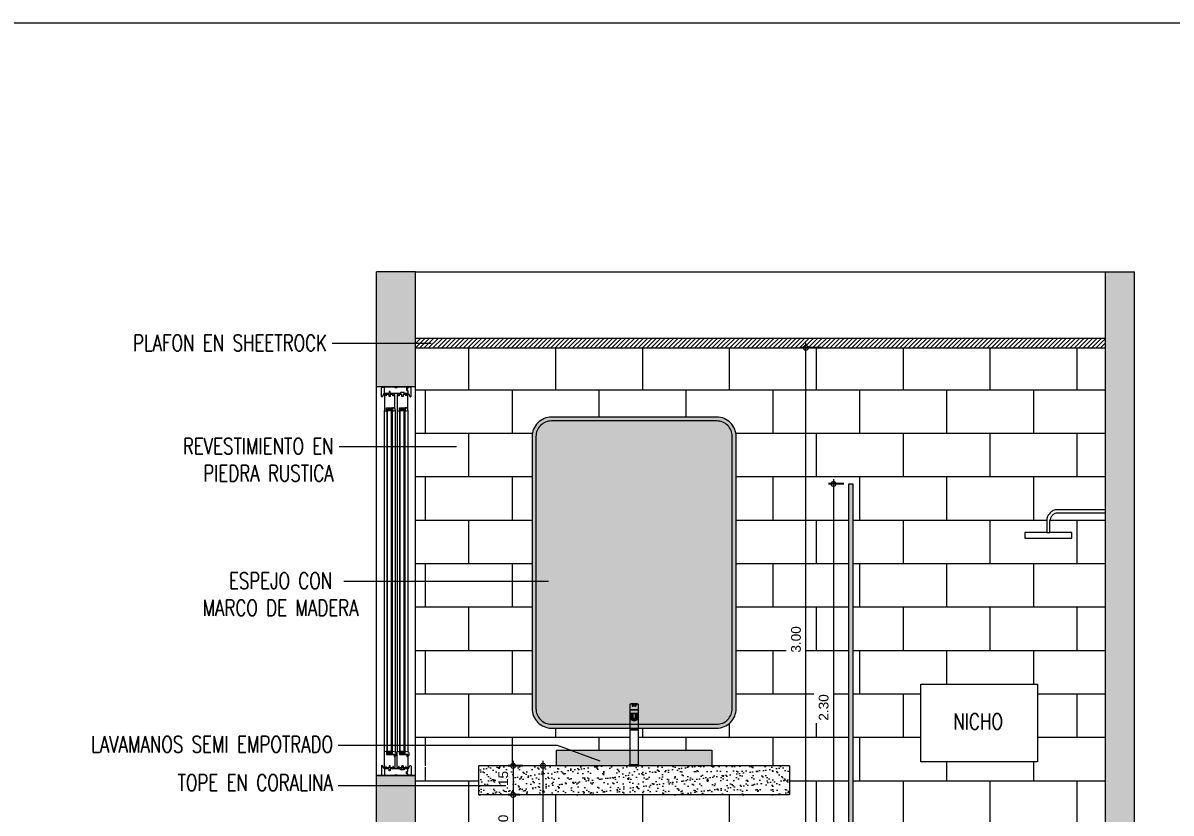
# Model space of a CAD drawing. Header units: metres. Extents: x 113 to 2416, y -346 to 476.
# Drawn here: x 312.8 to 318.71, y -156.97 to -152.91 of the extents above; entities that cross this region are included whole.
import ezdxf

# ---------------------------------------------------------------- set-up
doc = ezdxf.new("R2010")
doc.units = ezdxf.units.M
doc.header["$PDMODE"] = 34
for name, pattern in [('0', [0]), ('CENTER2', [28.575, 19.05, -3.175, 3.175, -3.175]), ('CONTINU', [0])]:
    doc.linetypes.add(name, pattern=pattern)
doc.layers.get('0').update_dxf_attribs({"color": 250, "linetype": '0', "lineweight": 20})
doc.layers.get('Defpoints').update_dxf_attribs({"color": 6})
doc.layers.add('1', color=1, linetype='Continuous')
for name, color, linetype, lineweight in [('corte', 250, 'Continuous', 20), ('cristales pyv', 9, 'Continuous', 0), ('DIMENSIONES', 5, 'Continuous', 5), ('madera', 33, 'Continuous', 0), ('PLF 01', 252, 'Continuous', 9), ('SE-2', 252, 'Continuous', 9), ('SE-3', 253, 'Continuous', 5), ('SE-4', 254, 'Continuous', 0), ('textos', 7, 'Continuous', 0)]:
    doc.layers.add(name, color=color, linetype=linetype, lineweight=lineweight)
doc.layers.add('RELLENO SECCION', color=8, linetype='Continuous', lineweight=0, transparency=0.4)
doc.styles.add('Arch-Dim', font='romans.shx', dxfattribs={"width": 0.75})
doc.styles.add('ESC25-2mm', font='arial.ttf', dxfattribs={"height": 0.05})
doc.dimstyles.new('DIMS25', dxfattribs={"dimtxt": 0.05, "dimasz": 0.05, "dimexe": 0.025, "dimexo": 0.025, "dimgap": 0.025, "dimtad": 2, "dimzin": 4, "dimdsep": 46, "dimtxsty": 'ESC25-2mm', "dimblk": 'DOTSMALL', "dimcen": 0.025, "dimdle": 0.025, "dimclrd": 256, "dimclre": 256, "dimclrt": 1, "dimadec": 0, "dimazin": 0, "dimtfac": 1, "dimtix": 1, "dimtmove": 2, "dimatfit": 3, "dimfxl": 1, "dimtolj": 1, "dimtzin": 0, "dimlwd": -1, "dimarcsym": 0})

# ---------------------------------------------------------------- blocks, each defined once
blk = doc.blocks.new('_DotSmall')
at = {"color": 0, "linetype": 'ByBlock', "lineweight": 13, "const_width": 0.5}
blk.add_lwpolyline([(-0.0625, 0, 1), (0.0625, 0, 1)], format="xyb", close=True, dxfattribs=at)
blk = doc.blocks.new('*D407')
at = {"layer": 'Defpoints', "color": 0, "transparency": 16777216}
for p in [(316.8318, -154.5811), (316.9338, -154.5811), (317.0002, -157.5811)]:
    blk.add_point(p, dxfattribs=at)
at = {"layer": 'DIMENSIONES', "lineweight": -2, "transparency": 16777216}
for p, q in [((316.9088, -154.5811), (316.8068, -154.5811)), ((316.9752, -157.5811), (316.8068, -157.5811))]:
    blk.add_line(p, q, dxfattribs=at)
at = {"layer": 'DIMENSIONES', "transparency": 16777216}
blk.add_line((316.8318, -157.6061), (316.8318, -154.5561), dxfattribs=at)
at = {"layer": 'DIMENSIONES', "transparency": 16777216, "xscale": 0.05, "yscale": 0.05, "zscale": 0.05}
for p, rotation in [((316.8318, -154.5811), 90), ((316.8318, -157.5811), 270)]:
    blk.add_blockref('_DotSmall', p, dxfattribs=dict(at, rotation=rotation))
at = {"layer": 'DIMENSIONES', "color": 5, "lineweight": 13, "transparency": 16777216, "insert": (316.7813, -156.0811), "char_height": 0.05, "attachment_point": 5, "rotation": 90, "style": 'ESC25-2mm'}
blk.add_mtext('\\A1;3.00', dxfattribs=at)
blk = doc.blocks.new('Fenton Door Base02')
blk.add_lwpolyline([(23.9, 0), (9.7, 0), (9.7, 6), (7, 6), (7, 0), (1.5, 0), (0, 1.5), (0, 82.1), (1.5, 84), (9.5, 86), (10.5, 86), (11, 85.5), (11, 68), (34, 68), (49.7, 66.1), (49.7, 58), (54, 57.5), (54, 1.5), (52.5, 0), (46.7, 0), (46.7, 6), (44, 6), (44, 0), (29.9, 0), (29.9, 10), (23.9, 10)], close=True)
blk = doc.blocks.new('Fenton Door Jamb03')
blk.add_lwpolyline([(84, 1.5), (86, 9.5), (86, 10.5), (85.5, 11), (68, 11), (68, 52.5), (66.5, 54), (1.5, 54), (0, 52.5), (0, 46.7), (6, 46.7), (6, 44), (0, 44), (0, 30), (10, 30), (10, 24), (0, 24), (0, 9.7), (6, 9.7), (6, 7), (0, 7), (0, 1.5), (1.5, 0), (82.1, 0)], close=True)
blk = doc.blocks.new('Fenton Bead')
at = {"color": 7}
blk.add_lwpolyline([(2.1, 12.5, -0.341999), (0.2, 11), (0, 10.7), (0, 1), (1, 0), (18, 0), (18, 0.5), (14.7, 12.9, 0.339454), (13.2, 14), (4.1, 14, 0.341999)], format="xyb", close=True, dxfattribs=at)
blk = doc.blocks.new('Fenton Door Drip')
at = {"ltscale": 20}
blk.add_lwpolyline([(18.7, -8.8), (18.7, -22.2, -0.414138), (17.2, -23.7), (15.2, -23.7, -0.414214), (13.7, -22.2), (13.7, -16.7), (0, -15), (0, 0), (15, -4, -0.339454)], format="xyb", close=True, dxfattribs=at)
blk = doc.blocks.new('Fenton Casing Head')
blk.add_lwpolyline([(54, 34), (54, 30), (66, 30), (66, 34), (118.5, 34), (120, 32.5), (120, 25.8), (114, 25.8), (114, 13.8), (120, 13.8), (120, 1.5), (118.5, 0), (102.5, 0), (102.5, 4), (83.5, 4), (83.5, 0), (30, 0), (30, 10), (24, 10), (24, 0), (1.5, 0), (0, 1.5), (0, 32.5), (1.5, 34), (54, 34)])
blk = doc.blocks.new('Fenton Casing Head Strip')
blk.add_lwpolyline([(15.5, 16.3), (0, 18.7), (0, 12), (-3.5, 12), (-3.5, 0), (0, 0), (0, -15.1), (4.5, -15.1), (11.3, -29.7, 0.802585), (17, -28.4), (17, 14.6)], format="xyb", close=True)
blk = doc.blocks.new('*D409')
at = {"layer": 'Defpoints', "color": 0, "transparency": 16777216}
for p in [(315.4009, -156.7311), (315.3258, -156.8811), (315.3855, -156.8811)]:
    blk.add_point(p, dxfattribs=at)
at = {"layer": 'DIMENSIONES', "transparency": 16777216}
blk.add_line((315.3258, -156.7061), (315.3258, -156.9061), dxfattribs=at)
at = {"layer": 'DIMENSIONES', "lineweight": -2, "transparency": 16777216}
for p, q in [((315.3759, -156.7311), (315.3008, -156.7311)), ((315.3605, -156.8811), (315.3008, -156.8811))]:
    blk.add_line(p, q, dxfattribs=at)
at = {"layer": 'DIMENSIONES', "transparency": 16777216, "xscale": 0.05, "yscale": 0.05, "zscale": 0.05}
for p, rotation in [((315.3258, -156.7311), 90), ((315.3258, -156.8811), 270)]:
    blk.add_blockref('_DotSmall', p, dxfattribs=dict(at, rotation=rotation))
at = {"layer": 'DIMENSIONES', "color": 5, "lineweight": 13, "transparency": 16777216, "insert": (315.2753, -156.8061), "char_height": 0.05, "attachment_point": 5, "rotation": 90, "style": 'ESC25-2mm'}
blk.add_mtext('\\A1;.15', dxfattribs=at)
blk = doc.blocks.new('*D410')
at = {"layer": 'Defpoints', "color": 0, "transparency": 16777216}
for p in [(315.3855, -156.8811), (315.3258, -157.1811), (315.4085, -157.1811)]:
    blk.add_point(p, dxfattribs=at)
at = {"layer": 'DIMENSIONES', "lineweight": -2, "transparency": 16777216}
for p, q in [((315.3605, -156.8811), (315.3008, -156.8811)), ((315.3835, -157.1811), (315.3008, -157.1811))]:
    blk.add_line(p, q, dxfattribs=at)
at = {"layer": 'DIMENSIONES', "transparency": 16777216}
blk.add_line((315.3258, -156.8561), (315.3258, -157.2061), dxfattribs=at)
at = {"layer": 'DIMENSIONES', "transparency": 16777216, "xscale": 0.05, "yscale": 0.05, "zscale": 0.05}
for p, rotation in [((315.3258, -156.8811), 90), ((315.3258, -157.1811), 270)]:
    blk.add_blockref('_DotSmall', p, dxfattribs=dict(at, rotation=rotation))
at = {"layer": 'DIMENSIONES', "color": 5, "lineweight": 13, "transparency": 16777216, "insert": (315.2753, -157.0311), "char_height": 0.05, "attachment_point": 5, "rotation": 90, "style": 'ESC25-2mm'}
blk.add_mtext('\\A1;.30', dxfattribs=at)
blk = doc.blocks.new('*D408')
at = {"layer": 'Defpoints', "color": 0, "transparency": 16777216}
for p in [(317.0525, -155.2811), (316.9743, -157.5811), (317.0525, -157.5811)]:
    blk.add_point(p, dxfattribs=at)
at = {"layer": 'DIMENSIONES', "lineweight": -2, "transparency": 16777216}
for p, q in [((317.0275, -155.2811), (316.9493, -155.2811)), ((317.0275, -157.5811), (316.9493, -157.5811))]:
    blk.add_line(p, q, dxfattribs=at)
at = {"layer": 'DIMENSIONES', "transparency": 16777216}
blk.add_line((316.9743, -155.2561), (316.9743, -157.6061), dxfattribs=at)
at = {"layer": 'DIMENSIONES', "transparency": 16777216, "xscale": 0.05, "yscale": 0.05, "zscale": 0.05}
for p, rotation in [((316.9743, -155.2811), 90), ((316.9743, -157.5811), 270)]:
    blk.add_blockref('_DotSmall', p, dxfattribs=dict(at, rotation=rotation))
at = {"layer": 'DIMENSIONES', "color": 5, "lineweight": 13, "transparency": 16777216, "insert": (316.9237, -156.4311), "char_height": 0.05, "attachment_point": 5, "rotation": 90, "style": 'ESC25-2mm'}
blk.add_mtext('\\A1;2.30', dxfattribs=at)
blk = doc.blocks.new('*D416')
at = {"layer": 'Defpoints', "color": 0, "transparency": 16777216}
for p in [(315.4795, -156.7311), (315.4795, -157.5811), (315.5298, -157.5811)]:
    blk.add_point(p, dxfattribs=at)
at = {"layer": 'DIMENSIONES', "transparency": 16777216}
blk.add_line((315.4795, -156.7061), (315.4795, -157.6061), dxfattribs=at)
at = {"layer": 'DIMENSIONES', "lineweight": -2, "transparency": 16777216}
blk.add_line((315.5048, -157.5811), (315.4545, -157.5811), dxfattribs=at)
at = {"layer": 'DIMENSIONES', "transparency": 16777216, "xscale": 0.05, "yscale": 0.05, "zscale": 0.05}
for p, rotation in [((315.4795, -156.7311), 90), ((315.4795, -157.5811), 270)]:
    blk.add_blockref('_DotSmall', p, dxfattribs=dict(at, rotation=rotation))
at = {"layer": 'DIMENSIONES', "color": 5, "lineweight": 13, "transparency": 16777216, "insert": (315.53, -157.1561), "char_height": 0.05, "attachment_point": 5, "rotation": 90, "style": 'ESC25-2mm'}
blk.add_mtext('\\A1;.85', dxfattribs=at)

msp = doc.modelspace()

# ---------------------------------------------------------------- hatches: boundary and pattern name
at = {"true_color": 0xdac8a9, "transparency": 33554534}
h = msp.add_hatch(dxfattribs=at)
h.set_pattern_fill('AR-B816', color=9, scale=0.0011)
h.set_pattern_definition([(0, (-85.67306, -160.83168), (0, 0.22352), []), (90, (-85.67306, -160.83168), (-0.22352, 0.22352), [0.22352, -0.22352])])
edge = h.paths.add_edge_path()
edge.add_spline(control_points=[(318.1175, -155.4316), (318.1122, -155.4343), (318.1023, -155.4394), (318.0918, -155.4529), (318.0892, -155.4633), (318.0879, -155.4686)], knot_values=[0, 0, 0, 0, 0.583436, 1.111217, 1.647257, 1.647257, 1.647257, 1.647257], degree=3, periodic=0)
edge.add_line((318.0879, -155.4686), (318.0879, -155.5311))
edge.add_line((318.0879, -155.5311), (318.2004, -155.5311))
edge.add_line((318.2004, -155.5311), (318.2004, -155.5602))
edge.add_line((318.2004, -155.5602), (317.9583, -155.5602))
edge.add_line((317.9583, -155.5602), (317.9583, -155.5311))
edge.add_line((317.9583, -155.5311), (318.072, -155.5311))
edge.add_line((318.072, -155.5311), (318.072, -155.4661))
edge.add_spline(control_points=[(318.072, -155.4661), (318.0723, -155.4618), (318.0729, -155.4516), (318.0823, -155.4374), (318.095, -155.4221), (318.1083, -155.4171), (318.1152, -155.4145)], knot_values=[0, 0, 0, 0, 0.428231, 1.003129, 1.655105, 2.387179, 2.387179, 2.387179, 2.387179], degree=3, periodic=0)
edge.add_line((318.1152, -155.4145), (318.3734, -155.4145))
edge.add_line((318.3734, -155.4145), (318.3734, -154.5811))
edge.add_line((318.3734, -154.5811), (316.9234, -154.5811))
edge.add_line((316.9234, -154.5811), (314.8234, -154.5811))
edge.add_line((314.8234, -154.5811), (314.8234, -154.7811))
edge.add_line((314.8234, -154.7811), (314.8234, -156.7311))
edge.add_line((314.8234, -156.7311), (315.5484, -156.7311))
edge.add_line((315.5484, -156.7311), (315.5484, -156.6511))
edge.add_line((315.5484, -156.6511), (315.9284, -156.6511))
edge.add_line((315.9284, -156.6511), (315.9284, -156.5372))
edge.add_line((315.9284, -156.5372), (315.5513, -156.5372))
edge.add_line((315.5513, -156.5372), (315.4234, -156.5377))
edge.add_line((315.4234, -156.5377), (315.4234, -155.0372))
edge.add_arc((315.5234, -155.0372), 0.1, 90, 180, ccw=False)
edge.add_line((315.5234, -154.9372), (316.3734, -154.9372))
edge.add_arc((316.3734, -155.0372), 0.1, 0, 90, ccw=False)
edge.add_line((316.4734, -155.0372), (316.4734, -156.4372))
edge.add_arc((316.3734, -156.4372), 0.1, -90, 0, ccw=False)
edge.add_line((316.3734, -156.5372), (315.9684, -156.5372))
edge.add_line((315.9684, -156.5372), (315.9684, -156.5461))
edge.add_line((315.9684, -156.5461), (315.9684, -156.6511))
edge.add_line((315.9684, -156.6511), (316.3484, -156.6511))
edge.add_line((316.3484, -156.6511), (316.3484, -156.7311))
edge.add_line((316.3484, -156.7311), (316.7484, -156.7311))
edge.add_line((316.7484, -156.7311), (316.7484, -156.8811))
edge.add_line((316.7484, -156.8811), (315.1484, -156.8811))
edge.add_line((315.1484, -156.8811), (315.1484, -156.738))
edge.add_line((315.1484, -156.738), (314.8234, -156.738))
edge.add_line((314.8234, -156.738), (314.8234, -157.2052))
edge.add_line((314.8234, -157.2052), (315.1484, -157.2052))
edge.add_line((315.1484, -157.2052), (315.1484, -157.1811))
edge.add_line((315.1484, -157.1811), (316.7484, -157.1811))
edge.add_line((316.7484, -157.1811), (316.7484, -157.2311))
edge.add_line((316.7484, -157.2311), (315.1484, -157.2311))
edge.add_line((315.1484, -157.2311), (315.1484, -157.2052))
edge.add_line((315.1484, -157.2052), (314.8234, -157.2052))
edge.add_line((314.8234, -157.2052), (314.8234, -157.5811))
edge.add_line((314.8234, -157.5811), (317.0531, -157.5811))
edge.add_line((317.0531, -157.5811), (317.0525, -155.2811))
edge.add_line((317.0525, -155.2811), (317.0734, -155.2811))
edge.add_line((317.0734, -155.2811), (317.0734, -157.5811))
edge.add_arc((317.0734, -157.5961), 0.015, -89.99998, 90.00002, ccw=False)
edge.add_line((317.0734, -157.6111), (318.3734, -157.6111))
edge.add_line((318.3734, -157.6111), (318.3734, -156.6811))
edge.add_line((318.3734, -156.6811), (318.3734, -155.4316))
edge.add_line((318.3734, -155.4316), (318.1175, -155.4316))
h.paths.add_polyline_path([(317.4234, -156.3111), (318.0234, -156.3111), (318.0234, -156.7111), (317.4234, -156.7111)], flags=16)
h.paths.add_polyline_path([(316.8331, -156.1614), (316.8331, -156.0004), (316.7301, -156.0004), (316.7301, -156.1614)], flags=16)
h.paths.add_polyline_path([(315.3271, -157.0937), (315.3271, -156.9716), (315.2241, -156.9716), (315.2241, -157.0937)], flags=16)
h.paths.add_polyline_path([(315.3271, -157.269), (315.3271, -157.1469), (315.2241, -157.1469), (315.2241, -157.269)], flags=16)
h.paths.add_polyline_path([(315.3271, -157.469), (315.3271, -157.3469), (315.2241, -157.3469), (315.2241, -157.469)], flags=16)
h.paths.add_polyline_path([(316.9756, -156.511), (316.9756, -156.35), (316.8726, -156.35), (316.8726, -156.511)], flags=16)
h.paths.add_polyline_path([(315.5819, -157.219), (315.5819, -157.0969), (315.4788, -157.0969), (315.4788, -157.219)], flags=17)
h.paths.add_polyline_path([(317.5019, -156.6266), (317.9278, -156.6266), (317.9278, -156.3797), (317.5019, -156.3797)], flags=0)
at = {"layer": '1', "true_color": 0xe0f0ee, "transparency": 33554605}
h = msp.add_hatch(color=254, dxfattribs=at)
h.dxf.hatch_style = 1
edge = h.paths.add_edge_path()
edge.add_line((315.5234, -156.5172), (316.3734, -156.5172))
edge.add_arc((316.3734, -156.4372), 0.08, 270, 360)
edge.add_line((316.4534, -156.4372), (316.4534, -155.0372))
edge.add_arc((316.3734, -155.0372), 0.08, 0, 90)
edge.add_line((316.3734, -154.9572), (315.5234, -154.9572))
edge.add_arc((315.5234, -155.0372), 0.08, 90, 180)
edge.add_line((315.4434, -155.0372), (315.4434, -156.4372))
edge.add_arc((315.5234, -156.4372), 0.08, 180, 270)
at = {"layer": 'cristales pyv', "true_color": 0xffffff, "transparency": 33554687}
h = msp.add_hatch(color=7, dxfattribs=at)
h.dxf.hatch_style = 1
h.paths.add_polyline_path([(315.5484, -156.6511), (316.3484, -156.6511), (316.3484, -156.7311), (315.5484, -156.7311)])
at = {"layer": 'madera', "transparency": 33554531}
h = msp.add_hatch(color=256, dxfattribs=at)
h.dxf.hatch_style = 1
h.set_gradient(color1=(229, 215, 204), color2=(229, 215, 204), name='CURVED')
edge = h.paths.add_edge_path(flags=16)
edge.add_line((315.5234, -156.5172), (316.3734, -156.5172))
edge.add_arc((316.3734, -156.4372), 0.08, 270, 360)
edge.add_line((316.4534, -156.4372), (316.4534, -155.0372))
edge.add_arc((316.3734, -155.0372), 0.08, 0, 90)
edge.add_line((316.3734, -154.9572), (315.5234, -154.9572))
edge.add_arc((315.5234, -155.0372), 0.08, 90, 180)
edge.add_line((315.4434, -155.0372), (315.4434, -156.4372))
edge.add_arc((315.5234, -156.4372), 0.08, 180, 270)
edge = h.paths.add_edge_path()
edge.add_line((315.5234, -156.5372), (316.3734, -156.5372))
edge.add_arc((316.3734, -156.4372), 0.1, 270, 360)
edge.add_line((316.4734, -156.4372), (316.4734, -155.0372))
edge.add_arc((316.3734, -155.0372), 0.1, 0, 90)
edge.add_line((316.3734, -154.9372), (315.5234, -154.9372))
edge.add_arc((315.5234, -155.0372), 0.1, 90, 180)
edge.add_line((315.4234, -155.0372), (315.4234, -156.4372))
edge.add_arc((315.5234, -156.4372), 0.1, 180, 270)
at = {"layer": 'PLF 01'}
h = msp.add_hatch(dxfattribs=at)
h.set_pattern_fill('LINE', color=256, scale=0.005, angle=45)
h.set_pattern_definition([(45, (317.699886, -154.556128), (-0.01122532, 0.01122532), [])])
h.paths.add_polyline_path([(316.9234, -154.5811), (316.9234, -154.5311), (318.3734, -154.5311), (318.3734, -154.5811)])
h.paths.add_polyline_path([(316.9234, -154.5311), (316.9234, -154.5811), (314.8234, -154.5811), (314.8234, -154.5311)])
at = {"layer": 'RELLENO SECCION', "linetype": 'CONTINU', "transparency": 33554483}
h = msp.add_hatch(color=256, dxfattribs=at)
h.dxf.hatch_style = 1
h.paths.add_polyline_path([(314.6234, -154.7811), (314.6234, -154.1893)], flags=0)
h.paths.add_polyline_path([(318.3734, -156.6811), (318.4734, -156.6812), (318.3734, -156.6811), (318.3734, -157.6411), (317.0734, -157.6411), (317.0734, -157.6111), (314.8234, -157.6111), (314.8234, -156.7811), (314.6234, -156.7811), (314.6234, -157.7811), (318.5234, -157.7811), (318.5234, -154.1893), (318.3734, -154.1893)])
h = msp.add_hatch(color=256, dxfattribs=at)
h.dxf.hatch_style = 1
h.paths.add_polyline_path([(314.8234, -154.7811), (314.6234, -154.7811), (314.6234, -154.1893), (314.8234, -154.1893)])
at = {"layer": 'SE-3', "transparency": 33554518}
h = msp.add_hatch(color=256, dxfattribs=at)
h.dxf.hatch_style = 1
h.set_gradient(color1=(202, 249, 252), color2=(229, 255, 255), tint=1, name='CYLINDER')
h.paths.add_polyline_path([(317.0525, -157.5811), (317.0734, -157.5811), (317.0734, -155.2811), (317.0525, -155.2811)])
at = {"layer": 'SE-3'}
h = msp.add_hatch(dxfattribs=at)
h.set_pattern_fill('AR-SAND', color=256, scale=0.001)
h.set_pattern_definition([(37.5, (-44.195343, -98.76979), (-0.0016000313, 0.0489413237), [0, -0.038608, 0, -0.04318, 0, -0.041275]), (7.5, (-44.19534, -98.76979), (0.044952328, 0.07168251), [0, -0.020828, 0, -0.034798, 0, -0.013335]), (327.5, (-44.226585, -98.76979), (0.079099237, 0.0001437185), [0, -0.0127, 0, -0.04572, 0, -0.05969]), (317.5, (-44.226585, -98.76979), (0.076355645, 0.022292932), [0, -0.00635, 0, -0.029972, 0, -0.03429])])
h.paths.add_polyline_path([(315.1484, -156.7311), (315.1484, -156.8811), (316.7484, -156.8811), (316.7484, -156.7311)])

# ---------------------------------------------------------------- linework, layer by layer
at = {"layer": 'corte'}
for p, q in [((314.6234, -154.7811), (314.6234, -154.1893)), ((314.8234, -154.1893), (314.6234, -154.1893)), ((314.8234, -154.7811), (314.8234, -154.1893)), ((318.3734, -156.6811), (318.3734, -154.1893)), ((318.3734, -154.1893), (318.5234, -154.1893)), ((318.5234, -157.7811), (318.5234, -154.1893)), ((314.8234, -154.7811), (314.6234, -154.7811)), ((314.8234, -154.7811), (314.6234, -154.7811)), ((318.3734, -157.6411), (318.3734, -156.6811)), ((314.6234, -157.7811), (314.6234, -156.7811)), ((314.8234, -156.7811), (314.6234, -156.7811)), ((314.6234, -156.7811), (314.8234, -156.7811)), ((314.8234, -157.6111), (314.8234, -156.7811))]:
    msp.add_line(p, q, dxfattribs=at)
at = {"layer": 'Defpoints', "lineweight": 13}
msp.add_lwpolyline([(306.8964, -152.9098), (325.6624, -152.9098), (325.6624, -166.5062), (306.8964, -166.5062)], close=True, dxfattribs=at)
at = {"layer": 'PLF 01'}
for p, q in [((314.8234, -154.1893), (318.3734, -154.1893)), ((314.8234, -154.5311), (316.9234, -154.5311)), ((316.9234, -154.5311), (318.3734, -154.5311)), ((314.8234, -154.5811), (316.9234, -154.5811)), ((316.9234, -154.5811), (318.3734, -154.5811))]:
    msp.add_line(p, q, dxfattribs=at)
at = {"layer": 'SE-2'}
for p, q in [((314.6234, -156.7811), (314.6234, -154.7811)), ((314.8234, -156.7811), (314.8234, -154.7811)), ((314.7014, -154.8891), (314.6774, -154.8941)), ((314.6774, -154.8891), (314.7014, -154.8941)), ((314.7674, -154.8891), (314.7434, -154.8941)), ((314.7434, -154.8891), (314.7674, -154.8941)), ((314.6634, -156.659, 0.0467), (314.6634, -154.9033)), ((314.6994, -154.8941), (314.6794, -154.9001)), ((314.6794, -154.8941), (314.6994, -154.9001)), ((314.7184, -154.9024), (314.7184, -156.6595, 0.0467)), ((314.7294, -154.9033), (314.7294, -156.659, 0.0467)), ((314.7654, -154.8941), (314.7454, -154.9001)), ((314.7454, -154.8941), (314.7654, -154.9001)), ((314.7844, -154.9024), (314.7844, -156.6594, 0.0467)), ((318.3734, -155.4145), (318.1152, -155.4145)), ((318.072, -155.4661), (318.072, -155.5311)), ((318.0879, -155.5311), (318.0879, -155.4686)), ((318.3734, -155.4316), (318.1175, -155.4316)), ((318.072, -155.5311), (317.9583, -155.5311)), ((317.9583, -155.5311), (317.9583, -155.5602)), ((318.072, -155.5311), (318.0879, -155.5311)), ((318.2004, -155.5311), (318.0879, -155.5311)), ((318.2004, -155.5602), (318.2004, -155.5311)), ((317.9583, -155.5602), (318.2004, -155.5602)), ((314.7014, -156.6731, 0.0467), (314.6774, -156.6681, 0.0467)), ((314.6774, -156.6731, 0.0467), (314.7014, -156.6681, 0.0467)), ((314.6994, -156.6681, 0.0467), (314.6794, -156.6621, 0.0467)), ((314.6794, -156.6681, 0.0467), (314.6994, -156.6621, 0.0467)), ((314.7674, -156.6731, 0.0467), (314.7434, -156.6681, 0.0467)), ((314.7434, -156.6731, 0.0467), (314.7674, -156.6681, 0.0467)), ((314.7654, -156.6681, 0.0467), (314.7454, -156.6621, 0.0467)), ((314.7454, -156.6681, 0.0467), (314.7654, -156.6621, 0.0467)), ((316.7484, -156.7311), (315.1484, -156.7311)), ((315.1484, -156.7311), (315.1484, -156.8811)), ((316.7484, -156.7311), (316.7484, -156.8811)), ((316.7484, -156.8811), (315.1484, -156.8811))]:
    msp.add_line(p, q, dxfattribs=at)
at = {"layer": 'SE-2', "linetype": 'Continuous'}
for p, q in [((315.9284, -156.4412), (315.9284, -156.4138)), ((315.9377, -156.4139), (315.9377, -156.4224)), ((315.9414, -156.414), (315.9414, -156.4155)), ((315.9414, -156.4155), (315.9414, -156.424)), ((315.9444, -156.4241), (315.9444, -156.4156)), ((315.9524, -156.4248), (315.9444, -156.4248)), ((315.9524, -156.4156), (315.9524, -156.4241)), ((315.9554, -156.4155), (315.9554, -156.414)), ((315.9554, -156.424), (315.9554, -156.4155)), ((315.9591, -156.4224), (315.9591, -156.4139)), ((315.9684, -156.4138), (315.9684, -156.4412)), ((315.9684, -156.4441), (315.9284, -156.4441)), ((315.9284, -156.5461), (315.9284, -156.4441)), ((315.9651, -156.4621), (315.9316, -156.4621)), ((315.9316, -156.4621), (315.9316, -156.4936)), ((315.9349, -156.4643), (315.9349, -156.4848)), ((315.9356, -156.4636), (315.935, -156.4636)), ((315.9429, -156.4636), (315.9356, -156.4636)), ((315.9539, -156.4636), (315.9429, -156.4636)), ((315.9429, -156.4848), (315.9429, -156.4643)), ((315.9611, -156.4636), (315.9539, -156.4636)), ((315.9539, -156.4643), (315.9539, -156.4848)), ((315.9617, -156.4636), (315.9611, -156.4636)), ((315.9619, -156.4848), (315.9619, -156.4643)), ((315.9651, -156.4936), (315.9651, -156.4621)), ((315.9683, -156.4418), (315.9683, -156.4422)), ((315.9684, -156.4441), (315.9684, -156.5461)), ((315.9316, -156.4936), (315.9368, -156.4936)), ((315.9349, -156.4848), (315.9349, -156.4852)), ((315.9356, -156.4856), (315.9429, -156.4856)), ((315.9368, -156.4944), (315.9368, -156.4856)), ((315.9394, -156.4955), (315.9394, -156.4932)), ((315.9421, -156.4953), (315.9399, -156.4953)), ((315.9421, -156.4954), (315.9399, -156.4954)), ((315.9423, -156.4946), (315.9401, -156.4943)), ((315.9401, -156.4963), (315.9401, -156.4954)), ((315.9422, -156.496), (315.9401, -156.4963)), ((315.9424, -156.4945), (315.9402, -156.4942)), ((315.9423, -156.4961), (315.9402, -156.4964)), ((315.9429, -156.4939), (315.941, -156.4934)), ((315.941, -156.4972), (315.941, -156.4963)), ((315.9428, -156.4967), (315.941, -156.4972)), ((315.943, -156.4938), (315.9411, -156.4933)), ((315.9428, -156.4968), (315.9411, -156.4973)), ((315.9421, -156.4953), (315.9421, -156.4946)), ((315.9421, -156.4955), (315.9421, -156.4953)), ((315.9439, -156.4933), (315.9423, -156.4926)), ((315.9423, -156.498), (315.9423, -156.497)), ((315.9437, -156.4974), (315.9423, -156.498)), ((315.9424, -156.4945), (315.9424, -156.4938)), ((315.9438, -156.4975), (315.9424, -156.4981)), ((315.944, -156.4932), (315.9425, -156.4925)), ((315.9429, -156.4856), (315.9539, -156.4856)), ((315.943, -156.4938), (315.943, -156.4929)), ((315.9456, -156.4952), (315.9431, -156.4952)), ((315.9456, -156.4954), (315.9431, -156.4954)), ((315.9437, -156.4954), (315.9437, -156.4964)), ((315.9458, -156.4959), (315.9437, -156.4964)), ((315.9459, -156.4947), (315.9439, -156.4942)), ((315.9459, -156.4961), (315.9439, -156.4966)), ((315.944, -156.4932), (315.944, -156.492)), ((315.944, -156.4987), (315.944, -156.4976)), ((315.945, -156.4979), (315.944, -156.4987)), ((315.9452, -156.4928), (315.9441, -156.492)), ((315.9461, -156.4946), (315.9441, -156.4941)), ((315.9452, -156.498), (315.9442, -156.4987)), ((315.9453, -156.4928), (315.9443, -156.4919)), ((315.9453, -156.4928), (315.9453, -156.4917)), ((315.9456, -156.4947), (315.9456, -156.4952)), ((315.9456, -156.4955), (315.9456, -156.4953)), ((315.9456, -156.4961), (315.9456, -156.4974)), ((315.9467, -156.4965), (315.9456, -156.4974)), ((315.9468, -156.4942), (315.9458, -156.4934)), ((315.947, -156.4966), (315.9459, -156.4974)), ((315.9467, -156.4925), (315.9461, -156.4916)), ((315.9471, -156.4942), (315.9461, -156.4933)), ((315.9461, -156.4936), (315.9461, -156.4946)), ((315.9461, -156.4991), (315.9461, -156.4982)), ((315.9466, -156.4982), (315.9461, -156.4991)), ((315.9468, -156.4925), (315.9463, -156.4916)), ((315.9468, -156.4983), (315.9463, -156.4991)), ((315.9464, -156.4955), (315.9478, -156.4951)), ((315.9464, -156.4951), (315.9464, -156.4955)), ((315.9466, -156.4957), (315.9479, -156.4954)), ((315.9468, -156.4925), (315.9468, -156.4915)), ((315.9471, -156.4931), (315.9471, -156.4942)), ((315.9478, -156.4953), (315.9478, -156.4945)), ((315.9481, -156.4945), (315.9481, -156.4949)), ((315.9482, -156.494), (315.9482, -156.4931)), ((315.9482, -156.4967), (315.9482, -156.4977)), ((315.9483, -156.4924), (315.9483, -156.4915)), ((315.9483, -156.4984), (315.9483, -156.4992)), ((315.9485, -156.4924), (315.9485, -156.4915)), ((315.9485, -156.494), (315.9485, -156.4931)), ((315.9485, -156.4967), (315.9485, -156.4977)), ((315.9485, -156.4984), (315.9485, -156.4992)), ((315.9486, -156.4945), (315.9486, -156.4949)), ((315.9489, -156.4945), (315.9489, -156.4953)), ((315.9503, -156.4955), (315.9489, -156.4951)), ((315.9501, -156.4957), (315.9489, -156.4954)), ((315.9496, -156.4931), (315.9496, -156.4942)), ((315.9496, -156.4942), (315.9507, -156.4933)), ((315.9498, -156.4966), (315.9508, -156.4974)), ((315.9499, -156.4925), (315.9499, -156.4915)), ((315.9499, -156.4925), (315.9504, -156.4916)), ((315.9499, -156.4942), (315.951, -156.4934)), ((315.95, -156.4965), (315.9511, -156.4974)), ((315.95, -156.4983), (315.9505, -156.4991)), ((315.9501, -156.4925), (315.9506, -156.4916)), ((315.9502, -156.4982), (315.9507, -156.4991)), ((315.9503, -156.4951), (315.9503, -156.4955)), ((315.9507, -156.4936), (315.9507, -156.4946)), ((315.9507, -156.4946), (315.9526, -156.4941)), ((315.9507, -156.4991), (315.9507, -156.4982)), ((315.9508, -156.4947), (315.9528, -156.4942)), ((315.9508, -156.4961), (315.9528, -156.4966)), ((315.951, -156.4959), (315.953, -156.4964)), ((315.9511, -156.4947), (315.9511, -156.4952)), ((315.9511, -156.4952), (315.9536, -156.4952)), ((315.9511, -156.4953), (315.9511, -156.4955)), ((315.9511, -156.4954), (315.9536, -156.4954)), ((315.9511, -156.4961), (315.9511, -156.4974)), ((315.9514, -156.4928), (315.9514, -156.4917)), ((315.9514, -156.4928), (315.9525, -156.4919)), ((315.9516, -156.4928), (315.9526, -156.492)), ((315.9516, -156.498), (315.9525, -156.4987)), ((315.9517, -156.4979), (315.9527, -156.4987)), ((315.9527, -156.4932), (315.9527, -156.492)), ((315.9527, -156.4932), (315.9543, -156.4925)), ((315.9527, -156.4987), (315.9527, -156.4976)), ((315.9529, -156.4933), (315.9544, -156.4926)), ((315.9529, -156.4975), (315.9543, -156.4981)), ((315.953, -156.4954), (315.953, -156.4964)), ((315.953, -156.4974), (315.9544, -156.498)), ((315.9537, -156.4938), (315.9537, -156.4929)), ((315.9537, -156.4938), (315.9557, -156.4933)), ((315.9538, -156.4939), (315.9558, -156.4934)), ((315.9539, -156.4856), (315.9611, -156.4856)), ((315.9539, -156.4968), (315.9557, -156.4973)), ((315.954, -156.4967), (315.9558, -156.4972)), ((315.9544, -156.4945), (315.9544, -156.4938)), ((315.9544, -156.4945), (315.9566, -156.4942)), ((315.9544, -156.4946), (315.9566, -156.4943)), ((315.9544, -156.498), (315.9544, -156.497)), ((315.9545, -156.496), (315.9566, -156.4963)), ((315.9545, -156.4961), (315.9566, -156.4964)), ((315.9546, -156.4953), (315.9546, -156.4946)), ((315.9546, -156.4953), (315.9569, -156.4953)), ((315.9546, -156.4953), (315.9546, -156.4955)), ((315.9546, -156.4954), (315.9569, -156.4954)), ((315.9558, -156.4972), (315.9558, -156.4963)), ((315.9566, -156.4963), (315.9566, -156.4954)), ((315.9574, -156.4932), (315.9574, -156.4955)), ((315.9599, -156.4856), (315.9599, -156.4944)), ((315.9599, -156.4936), (315.9651, -156.4936)), ((315.9619, -156.4852), (315.9619, -156.4848)), ((315.9684, -156.5461), (315.9284, -156.5461)), ((315.9284, -156.5461), (315.9684, -156.5461)), ((315.9284, -156.7261), (315.9284, -156.5461)), ((315.9684, -156.5461), (315.9684, -156.7261)), ((315.9236, -156.7311), (315.9236, -156.7268)), ((315.9236, -156.7311), (315.9731, -156.7311)), ((315.9724, -156.7261), (315.9243, -156.7261)), ((315.9731, -156.7268), (315.9731, -156.7311))]:
    msp.add_line(p, q, dxfattribs=at)
at = {"layer": 'SE-2', "linetype": 'CENTER2'}
msp.add_line((315.9284, -156.7311), (315.9684, -156.7311), dxfattribs=at)
at = {"layer": 'SE-2'}
for points in [[(314.6654, -154.8151), (314.6654, -154.8165), (314.6609, -154.8165), (314.6541, -154.831, -0.802585), (314.6484, -154.8298), (314.6484, -154.7868), (314.6498, -154.7851), (314.6634, -154.7829)], [(314.6654, -156.7471), (314.6654, -156.7458), (314.6609, -156.7458), (314.6541, -156.7312, 0.802585), (314.6484, -156.7325), (314.6484, -156.7754), (314.6498, -156.7772), (314.6634, -156.7793)]]:
    msp.add_lwpolyline(points, format="xyb", dxfattribs=at)
at = {"layer": 'SE-2', "elevation": -0.0467}
for points in [[(314.7014, -154.8891), (314.7014, -154.8941), (314.6774, -154.8941), (314.6774, -154.8891)], [(314.7674, -154.8891), (314.7674, -154.8941), (314.7434, -154.8941), (314.7434, -154.8891)], [(314.6744, -154.9066), (314.6744, -154.8946), (314.6754, -154.8946), (314.6754, -154.9066)], [(314.6794, -156.6681), (314.6794, -154.8941), (314.6754, -154.8941), (314.6754, -156.6681)], [(314.6994, -154.8941), (314.6994, -154.9001), (314.6794, -154.9001), (314.6794, -154.8941)], [(314.6994, -154.9001), (314.6994, -154.9051), (314.6794, -154.9051), (314.6794, -154.9001)], [(314.6994, -156.6681), (314.6994, -154.8941), (314.7034, -154.8941), (314.7034, -156.6681)], [(314.7034, -154.9066), (314.7034, -154.8946), (314.7044, -154.8946), (314.7044, -154.9066)], [(314.7404, -154.9066), (314.7404, -154.8946), (314.7414, -154.8946), (314.7414, -154.9066)], [(314.7454, -156.6681), (314.7454, -154.8941), (314.7414, -154.8941), (314.7414, -156.6681)], [(314.7654, -154.8941), (314.7654, -154.9001), (314.7454, -154.9001), (314.7454, -154.8941)], [(314.7654, -154.9001), (314.7654, -154.9051), (314.7454, -154.9051), (314.7454, -154.9001)], [(314.7654, -156.6681), (314.7654, -154.8941), (314.7694, -154.8941), (314.7694, -156.6681)], [(314.7694, -154.9066), (314.7694, -154.8946), (314.7704, -154.8946), (314.7704, -154.9066)], [(314.6744, -156.6556), (314.6744, -156.6676), (314.6754, -156.6676), (314.6754, -156.6556)], [(314.6994, -156.6621), (314.6994, -156.6571), (314.6794, -156.6571), (314.6794, -156.6621)], [(314.7034, -156.6556), (314.7034, -156.6676), (314.7044, -156.6676), (314.7044, -156.6556)], [(314.7404, -156.6556), (314.7404, -156.6676), (314.7414, -156.6676), (314.7414, -156.6556)], [(314.7654, -156.6621), (314.7654, -156.6571), (314.7454, -156.6571), (314.7454, -156.6621)], [(314.7694, -156.6556), (314.7694, -156.6676), (314.7704, -156.6676), (314.7704, -156.6556)], [(314.7014, -156.6731), (314.7014, -156.6681), (314.6774, -156.6681), (314.6774, -156.6731)], [(314.6994, -156.6681), (314.6994, -156.6621), (314.6794, -156.6621), (314.6794, -156.6681)], [(314.7674, -156.6731), (314.7674, -156.6681), (314.7434, -156.6681), (314.7434, -156.6731)], [(314.7654, -156.6681), (314.7654, -156.6621), (314.7454, -156.6621), (314.7454, -156.6681)], [(314.7532, -156.7311), (314.7592, -156.7311), (314.7592, -156.7511), (314.7532, -156.7511)]]:
    msp.add_lwpolyline(points, close=True, dxfattribs=at)
at = {"layer": 'SE-2'}
msp.add_lwpolyline([(315.5484, -156.6511), (316.3484, -156.6511), (316.3484, -156.7311), (315.5484, -156.7311)], close=True, dxfattribs=at)
at = {"layer": 'SE-2', "linetype": 'Continuous'}
for centre, radius, start, end in [((315.9484, -156.8127), 0.4003, 87.71795, 92.28205), ((315.9404, -156.4376), 0.0144, 86.21946, 86.42579), ((315.9435, -156.3925), 0.0223, 266.80055, 272.13264), ((315.9484, -156.8152), 0.4004, 89.4266, 90.5734), ((315.9532, -156.3926), 0.0223, 267.86421, 273.21555), ((315.9575, -156.4425), 0.0293, 87.69813, 93.56911), ((315.9624, -156.3501), 0.0632, 266.64751, 273.53536), ((315.9315, -156.4416), 0.00312, 184.5064, 190.98634), ((315.9297, -156.4376), 0.00513, 260.18043, 263.90838), ((315.9484, -156.4525), 0.02, 151.15226, 155.16541), ((315.9356, -156.4643), 0.00075, 90, 180), ((315.9611, -156.4643), 0.00075, 0, 90), ((315.9484, -156.4525), 0.02, 24.83459, 28.84774), ((315.9673, -156.4393), 0.00345, 276.83883, 280.09423), ((315.9065, -156.476), 0.0306, 324.94907, 340.98368), ((315.9356, -156.4848), 0.00075, 180, 270), ((315.9356, -156.4848), 0.00075, 179.84911, 180.00197), ((315.9417, -156.4953), 0.00181, 178.5404, 181.4596), ((315.9435, -156.4953), 0.00133, 178.01519, 180), ((315.9484, -156.5), 0.00595, 88.31349, 91.68651), ((315.9484, -156.4864), 0.0114, 269.1177, 270.8823), ((315.9484, -156.506), 0.0135, 89.57665, 90.42335), ((315.9484, -156.4808), 0.0184, 269.68873, 270.31127), ((315.9533, -156.4953), 0.00133, 0, 1.98481), ((315.9551, -156.4953), 0.00181, 358.5404, 1.4596), ((315.9611, -156.4848), 0.00075, 270, 0), ((315.9902, -156.476), 0.0306, 199.01632, 215.05093), ((315.9611, -156.4848), 0.00075, 359.99803, 0.15089), ((315.9243, -156.7268), 0.0007, 90, 180), ((315.9724, -156.7268), 0.0007, 0, 90)]:
    msp.add_arc(centre, radius, start, end, dxfattribs=at)
at = {"layer": 'SE-2', "linetype": 'Continuous', "extrusion": (0, 0, -1)}
for centre, major_axis, ratio, start_param, end_param in [((315.9484, -156.4131), (-0.0193, 0), 0.027367, 0.265061, 0.601779), ((315.9444, -156.4247), (-0.0023, 0), 0.027367, 4.712389, 5.765049), ((315.9524, -156.4247), (-0.0023, 0), 0.027367, 3.651072, 4.712389), ((315.9484, -156.4131), (-0.0193, 0), 0.027367, -3.743371, -3.386469), ((315.9484, -156.4412), (-0.02, 0), 0.507604, -0.058481, 0), ((315.9484, -156.4426), (-0.0197, 0), 0.027367, 3.344202, 6.049079), ((315.9484, -156.4412), (-0.02, 0), 0.507604, 3.141593, 3.232815), ((315.9484, -156.4944), (0.0116, 0), 0.461749, 3.142955, 6.283185), ((315.9484, -156.4927), (-0.00939, 0), 0.461749, -0.287956, -0.159932), ((315.9484, -156.4953), (-0.0085, 0), 0.461749, 0.011765, 0.250034), ((315.9484, -156.4953), (-0.0085, 0), 0.461749, 6.033151, 6.27142), ((315.9484, -156.4953), (-0.0085, 0), 0.461749, 0.250034, 0.273564), ((315.9484, -156.4953), (-0.0085, 0), 0.461749, -0.273564, -0.250034), ((315.9484, -156.4953), (-0.0085, 0), 0.461749, 0.273564, 0.511834), ((315.9484, -156.4953), (-0.0085, 0), 0.461749, -0.511834, -0.273564), ((315.9484, -156.4953), (-0.0085, 0), 0.461749, 0.511834, 0.52833), ((315.9484, -156.4953), (-0.0085, 0), 0.461749, -0.535364, -0.511834), ((315.9484, -156.4953), (-0.0085, 0), 0.461749, -0.773633, -0.535364), ((315.9484, -156.4953), (-0.00625, 0), 0.461749, 0.245799, 0.2778), ((315.9484, -156.4953), (-0.0085, 0), 0.461749, -0.797163, -0.773633), ((315.9484, -156.4953), (-0.0085, 0), 0.461749, -1.035433, -0.797163), ((315.9484, -156.4953), (-0.00625, 0), 0.461749, 0.507598, 0.539599), ((315.9484, -156.4953), (-0.00525, 0), 0.461749, -0.556938, -0.490259), ((315.9484, -156.4953), (-0.00625, 0), 0.461749, 0.769397, 0.801399), ((315.9484, -156.4953), (-0.0085, 0), 0.461749, -1.058963, -1.035433), ((315.9484, -156.4953), (-0.0085, 0), 0.461749, -1.297232, -1.058963), ((315.9484, -156.4953), (-0.00625, 0), 0.461749, 1.031197, 1.063198), ((315.9484, -156.4953), (0.00275, 0), 0.461749, 3.141593, 3.205272), ((315.9484, -156.4953), (-0.00525, 0), 0.461749, -1.080537, -1.013858), ((315.9484, -156.4953), (-0.00275, 0), 0.461749, 0.459919, 0.587278), ((315.9484, -156.4953), (-0.0085, 0), 0.461749, -1.320762, -1.297232), ((315.9484, -156.4953), (-0.0085, 0), 0.461749, 4.724154, 4.962423), ((315.9484, -156.4951), (-0.00215, 0), 0.461749, -0.640141, -0.407056), ((315.9484, -156.4953), (-0.00625, 0), 0.461749, 1.292996, 1.324998), ((315.9484, -156.4953), (-0.00275, 0), 0.461749, 0.983518, 1.110877), ((315.9484, -156.4951), (0.00052, 0), 0.461749, 4.210467, 5.214311), ((315.9484, -156.4953), (0.0085, 0), 0.461749, 1.320762, 1.559031), ((315.9484, -156.4953), (0.00275, 0), 0.461749, -1.110877, -0.983518), ((315.9484, -156.4953), (0.00625, 0), 0.461749, -1.324998, -1.292996), ((315.9484, -156.4951), (0.00215, 0), 0.461749, 0.407056, 0.640141), ((315.9484, -156.4953), (0.0085, 0), 0.461749, 1.297232, 1.320762), ((315.9484, -156.4953), (0.00275, 0), 0.461749, -0.587278, -0.459919), ((315.9484, -156.4953), (0.0085, 0), 0.461749, 1.058963, 1.297232), ((315.9484, -156.4953), (0.00525, 0), 0.461749, 1.013858, 1.080537), ((315.9484, -156.4953), (-0.00275, 0), 0.461749, 3.077913, 3.141593), ((315.9484, -156.4953), (0.00625, 0), 0.461749, -1.063198, -1.031197), ((315.9484, -156.4953), (0.0085, 0), 0.461749, 1.035433, 1.058963), ((315.9484, -156.4953), (0.00625, 0), 0.461749, -0.801399, -0.769397), ((315.9484, -156.4953), (0.0085, 0), 0.461749, 0.797163, 1.035433), ((315.9484, -156.4953), (0.00525, 0), 0.461749, 0.490259, 0.556938), ((315.9484, -156.4953), (0.00625, 0), 0.461749, -0.539599, -0.507598), ((315.9484, -156.4953), (0.0085, 0), 0.461749, 0.773633, 0.797163), ((315.9484, -156.4953), (0.00625, 0), 0.461749, -0.2778, -0.245799), ((315.9484, -156.4953), (0.0085, 0), 0.461749, 0.535364, 0.773633), ((315.9484, -156.4953), (0.0085, 0), 0.461749, -0.52833, -0.511834), ((315.9484, -156.4953), (0.0085, 0), 0.461749, 0.511834, 0.535364), ((315.9484, -156.4953), (0.0085, 0), 0.461749, -0.511834, -0.273564), ((315.9484, -156.4953), (0.0085, 0), 0.461749, 0.273564, 0.511834), ((315.9484, -156.4953), (0.0085, 0), 0.461749, -0.273564, -0.250034), ((315.9484, -156.4953), (0.0085, 0), 0.461749, 6.033151, 6.27142), ((315.9484, -156.4953), (0.0085, 0), 0.461749, 0.011765, 0.250034), ((315.9484, -156.4953), (0.0085, 0), 0.461749, 0.250034, 0.273564), ((315.9484, -156.4927), (0.00939, 0), 0.461749, 0.159932, 0.287956), ((315.9484, -156.4944), (0.0116, 0), 0.461749, 0, 0.001516)]:
    msp.add_ellipse(centre, major_axis=major_axis, ratio=ratio, start_param=start_param, end_param=end_param, dxfattribs=at)
for centre, major_axis in [((315.9484, -156.4953), (-0.0101, 0)), ((315.9484, -156.4955), (-0.009, 0)), ((315.9484, -156.4955), (-0.0087, 0)), ((315.9484, -156.4955), (0.00625, 0)), ((315.9484, -156.4955), (0.00525, 0)), ((315.9484, -156.4955), (-0.00275, 0)), ((315.9484, -156.4955), (-0.00215, 0)), ((315.9484, -156.4953), (-0.00052, 0))]:
    msp.add_ellipse(centre, major_axis=major_axis, ratio=0.461749, dxfattribs=at)
at = {"layer": 'SE-2'}
for points, knots in [([(318.1152, -155.4145), (318.1083, -155.4171), (318.095, -155.4221), (318.0823, -155.4374), (318.0729, -155.4516), (318.0723, -155.4618), (318.072, -155.4661)], [0, 0, 0, 0, 0.732074, 1.38405, 1.958948, 2.387179, 2.387179, 2.387179, 2.387179]), ([(318.1175, -155.4316), (318.1122, -155.4343), (318.1023, -155.4394), (318.0918, -155.4529), (318.0892, -155.4633), (318.0879, -155.4686)], [0, 0, 0, 0, 0.583436, 1.111217, 1.647257, 1.647257, 1.647257, 1.647257])]:
    msp.add_open_spline(points, degree=3, knots=knots, dxfattribs=at)
at = {"layer": 'SE-2', "linetype": 'Continuous'}
for points, knots in [([(315.9284, -156.4135), (315.9284, -156.4135), (315.9284, -156.4135), (315.9285, -156.4134), (315.9286, -156.4133), (315.9286, -156.4132), (315.9287, -156.4132), (315.9288, -156.4132), (315.9289, -156.4131), (315.9289, -156.4131), (315.929, -156.4131), (315.9292, -156.413), (315.9293, -156.413), (315.9295, -156.413), (315.9296, -156.413), (315.9297, -156.413)], [0.0653935, 0.0653935, 0.0653935, 0.0653935, 0.069176, 0.1025047, 0.1355671, 0.1695144, 0.2060967, 0.2478458, 0.2983276, 0.3630474, 0.4522287, 0.5919331, 0.7590256, 0.9159712, 1, 1, 1, 1]), ([(315.9377, -156.4224), (315.9383, -156.4229), (315.9389, -156.4235), (315.9399, -156.4241), (315.9403, -156.4243), (315.941, -156.4245), (315.9413, -156.4246), (315.9417, -156.4246)], [0, 0, 0, 0, 0.5, 0.5, 0.75, 0.75, 0.9564642, 0.9564642, 0.9564642, 0.9564642]), ([(315.941, -156.4132), (315.941, -156.4132), (315.941, -156.4132), (315.9403, -156.4132), (315.9393, -156.4132), (315.938, -156.4132)], [0.4885972, 0.4885972, 0.4885972, 0.4885972, 0.5, 0.5, 1, 1, 1, 1]), ([(315.9423, -156.4248), (315.9423, -156.4248), (315.9423, -156.4248), (315.9422, -156.4248), (315.9421, -156.4248), (315.942, -156.4247), (315.9419, -156.4247), (315.9418, -156.4247), (315.9418, -156.4247), (315.9417, -156.4246), (315.9416, -156.4245), (315.9415, -156.4244), (315.9414, -156.4243), (315.9414, -156.4242), (315.9414, -156.4241), (315.9414, -156.424)], [0, 0, 0, 0, 0.008476, 0.162377, 0.325646, 0.42981, 0.497962, 0.546272, 0.596878, 0.655437, 0.720365, 0.790162, 0.863734, 0.939393, 1, 1, 1, 1]), ([(315.9554, -156.424), (315.9554, -156.4241), (315.9554, -156.4242), (315.9553, -156.4243), (315.9552, -156.4245), (315.9552, -156.4245), (315.9551, -156.4246), (315.955, -156.4247), (315.9549, -156.4247), (315.9548, -156.4247), (315.9548, -156.4247), (315.9547, -156.4248), (315.9547, -156.4248), (315.9546, -156.4248), (315.9545, -156.4248), (315.9544, -156.4248), (315.9544, -156.4248)], [0, 0, 0, 0, 0.080704, 0.154591, 0.222671, 0.285771, 0.344106, 0.397388, 0.445155, 0.489387, 0.536477, 0.592569, 0.671143, 0.807352, 0.961185, 1, 1, 1, 1]), ([(315.9551, -156.4246), (315.9558, -156.4246), (315.9565, -156.4243), (315.9578, -156.4235), (315.9585, -156.4229), (315.9591, -156.4224)], [0.0433673, 0.0433673, 0.0433673, 0.0433673, 0.5, 0.5, 1, 1, 1, 1]), ([(315.9554, -156.4232), (315.9554, -156.4232), (315.9554, -156.4232), (315.9554, -156.4232), (315.9554, -156.4232)], [0, 0, 0, 0, 0.00084764, 0.03484922, 0.03484922, 0.03484922, 0.03484922]), ([(315.9672, -156.413), (315.9672, -156.413), (315.9673, -156.413), (315.9675, -156.413), (315.9677, -156.4131), (315.9678, -156.4131), (315.9679, -156.4131), (315.968, -156.4132), (315.968, -156.4132), (315.9681, -156.4133), (315.9682, -156.4133), (315.9683, -156.4134), (315.9683, -156.4135), (315.9683, -156.4136), (315.9683, -156.4136)], [0, 0, 0, 0, 0.1158403, 0.2909132, 0.4778671, 0.5928923, 0.6811509, 0.736663, 0.7840001, 0.8252818, 0.8633643, 0.9002946, 0.9370869, 0.9429622, 0.9429622, 0.9429622, 0.9429622]), ([(315.9288, -156.4427), (315.9288, -156.4427), (315.9288, -156.4427), (315.9287, -156.4427), (315.9286, -156.4426), (315.9286, -156.4425), (315.9285, -156.4424), (315.9285, -156.4423), (315.9285, -156.4422), (315.9285, -156.4422)], [0, 0, 0, 0, 0.030716, 0.15364, 0.273906, 0.401386, 0.552681, 0.745843, 1, 1, 1, 1]), ([(315.9316, -156.4621), (315.9319, -156.4623), (315.9322, -156.4626), (315.9327, -156.4631), (315.9329, -156.4633), (315.9333, -156.4636), (315.9334, -156.4637), (315.9336, -156.4639), (315.9337, -156.464), (315.934, -156.4642), (315.9341, -156.4643), (315.9343, -156.4643)], [0, 0, 0, 0, 0.25, 0.25, 0.5, 0.5, 0.625, 0.625, 0.75, 0.75, 1, 1, 1, 1]), ([(315.9625, -156.4643), (315.9626, -156.4643), (315.9628, -156.4642), (315.9631, -156.464), (315.9632, -156.4639), (315.9634, -156.4637), (315.9635, -156.4636), (315.9638, -156.4633), (315.964, -156.4631), (315.9646, -156.4626), (315.9648, -156.4623), (315.9651, -156.4621)], [0, 0, 0, 0, 0.25, 0.25, 0.375, 0.375, 0.5, 0.5, 0.75, 0.75, 1, 1, 1, 1]), ([(315.9683, -156.4422), (315.9683, -156.4422), (315.9683, -156.4423), (315.9682, -156.4424), (315.9682, -156.4425), (315.9681, -156.4426), (315.968, -156.4427), (315.968, -156.4427), (315.9679, -156.4427)], [0, 0, 0, 0, 0.1690601, 0.4346327, 0.5943841, 0.7299216, 0.8533056, 0.9383065, 0.9383065, 0.9383065, 0.9383065]), ([(315.9599, -156.4944), (315.9599, -156.4945), (315.9599, -156.4947), (315.9599, -156.495), (315.9598, -156.4953), (315.9597, -156.4956), (315.9596, -156.496), (315.9594, -156.4963), (315.9592, -156.4966), (315.9589, -156.4969), (315.9586, -156.4972), (315.9583, -156.4975), (315.9579, -156.4978), (315.9575, -156.498), (315.9571, -156.4983), (315.9567, -156.4985), (315.9562, -156.4988), (315.9557, -156.499), (315.9552, -156.4992), (315.9547, -156.4993), (315.9541, -156.4995), (315.9536, -156.4997), (315.953, -156.4998), (315.9524, -156.4999), (315.9518, -156.5), (315.9512, -156.5001), (315.9505, -156.5002), (315.9499, -156.5002), (315.9493, -156.5002), (315.9486, -156.5003), (315.948, -156.5003), (315.9474, -156.5002), (315.9467, -156.5002), (315.9461, -156.5001), (315.9455, -156.5001), (315.9449, -156.5), (315.9443, -156.4999), (315.9437, -156.4998), (315.9431, -156.4996), (315.9425, -156.4995), (315.942, -156.4993), (315.9414, -156.4991), (315.9409, -156.4989), (315.9404, -156.4987), (315.94, -156.4985), (315.9395, -156.4983), (315.9391, -156.498), (315.9387, -156.4977), (315.9384, -156.4974), (315.9381, -156.4971), (315.9378, -156.4968), (315.9375, -156.4965), (315.9373, -156.4962), (315.9371, -156.4958), (315.937, -156.4955), (315.9369, -156.4951), (315.9368, -156.4948), (315.9368, -156.4945), (315.9368, -156.4944), (315.9368, -156.4944)], [0, 0, 0, 0, 0.011252, 0.027284, 0.043358, 0.059579, 0.07604, 0.092811, 0.109935, 0.127421, 0.145241, 0.163336, 0.181632, 0.200054, 0.218538, 0.237029, 0.255493, 0.273916, 0.29229, 0.310614, 0.32889, 0.347122, 0.365314, 0.383471, 0.401598, 0.4197, 0.437783, 0.455849, 0.473904, 0.491952, 0.509997, 0.528043, 0.546093, 0.564151, 0.58222, 0.600306, 0.618414, 0.636547, 0.654711, 0.672912, 0.691155, 0.709445, 0.727788, 0.746188, 0.764647, 0.783166, 0.801737, 0.820344, 0.83895, 0.857496, 0.875912, 0.89411, 0.912007, 0.929536, 0.946672, 0.96343, 0.979868, 0.99607, 1, 1, 1, 1])]:
    msp.add_open_spline(points, degree=3, knots=knots, dxfattribs=at)
at = {"layer": 'SE-3'}
for points in [[(315.5234, -156.5372), (316.3734, -156.5372, 0.414214), (316.4734, -156.4372), (316.4734, -155.0372, 0.414214), (316.3734, -154.9372), (315.5234, -154.9372, 0.414214), (315.4234, -155.0372), (315.4234, -156.4372, 0.414214)], [(315.5234, -156.5172), (316.3734, -156.5172, 0.414214), (316.4534, -156.4372), (316.4534, -155.0372, 0.414214), (316.3734, -154.9572), (315.5234, -154.9572, 0.414214), (315.4434, -155.0372), (315.4434, -156.4372, 0.414214)]]:
    msp.add_lwpolyline(points, format="xyb", close=True, dxfattribs=at)
msp.add_lwpolyline([(317.0531, -157.5811), (317.0525, -155.2811), (317.0734, -155.2811), (317.0734, -157.5811)], dxfattribs=at)
at = {"layer": 'SE-4'}
msp.add_lwpolyline([(317.4234, -156.3111), (318.0234, -156.3111), (318.0234, -156.7111), (317.4234, -156.7111)], close=True, dxfattribs=at)
at = {"layer": 'textos'}
for p, q in [((314.3955, -154.5574), (314.9035, -154.5574)), ((314.4305, -155.0885), (315.0341, -155.0885)), ((314.4545, -155.7808, 0.1952), (315.508, -155.7808, 0.1952)), ((314.4263, -156.6248), (315.5516, -156.6248)), ((315.5516, -156.6248), (315.7717, -156.7058)), ((314.4263, -156.833), (315.2885, -156.833))]:
    msp.add_line(p, q, dxfattribs=at)

# ---------------------------------------------------------------- block references
at = {"layer": 'SE-2', "xscale": 0.001000000023175567, "yscale": 0.001000000023175567, "zscale": 0.001000000023175567}
for name, p in [('Fenton Casing Head', (314.6634, -154.8151)), ('Fenton Casing Head Strip', (314.7834, -154.8014)), ('Fenton Door Base02', (314.6634, -156.7411, 0.0467)), ('Fenton Door Drip', (314.7044, -156.6556, 0.0467)), ('Fenton Door Base02', (314.7294, -156.7411, 0.0467)), ('Fenton Door Drip', (314.7704, -156.6556, 0.0467))]:
    msp.add_blockref(name, p, dxfattribs=at)
at = {"layer": 'SE-2', "yscale": 0.001000000023175567, "zscale": 0.001000000023175567}
for name, p, xscale, rotation in [('Fenton Door Jamb03', (314.6634, -154.8211), 0.001000000023175567, 270), ('Fenton Door Jamb03', (314.7294, -154.8211), 0.001000000023175567, 270), ('Fenton Bead', (314.7044, -154.8891), 0.001000000023175567, 270), ('Fenton Bead', (314.7704, -154.8891), 0.001000000023175567, 270), ('Fenton Casing Head', (314.6634, -156.7471), -0.001000000023175567, 180), ('Fenton Casing Head Strip', (314.7834, -156.7609), -0.001000000023175567, 180)]:
    msp.add_blockref(name, p, dxfattribs=dict(at, xscale=xscale, rotation=rotation))

# ---------------------------------------------------------------- texts
at = {"layer": 'textos', "char_height": 0.326944, "style": 'Arch-Dim'}
for s, insert, width, attachment_point in [('\\pxsm1;{\\H0.2554x;PLAFON EN SHEETROCK}', (314.3682, -154.5142, -0.1952), 0.97467, 3), ('\\pxsm1;{\\H0.2554x;REVESTIMIENTO EN PIEDRA RUSTICA}', (314.4025, -155.0453, -0.1952), 0.96827, 3), ('\\pxsm1,qc;{\\H0.2554x;ESPEJO CON\\PMARCO DE MADERA}', (312.6242, -155.7376), 3.010068, 1), ('\\pxsm1;{\\H0.2554x; NICHO}', (317.8461, -156.4614), 3.010068, 3), ('\\pxsm1;{\\H0.2554x;LAVAMANOS SEMI EMPOTRADO}', (314.3991, -156.579, -0.1952), 1.551659, 3), ('\\pxsm1;{\\H0.2554x;TOPE EN CORALINA}', (314.3991, -156.7761, -0.1952), 1.061162, 3)]:
    msp.add_mtext(s, dxfattribs=dict(at, insert=insert, width=width, attachment_point=attachment_point))

# ---------------------------------------------------------------- dimensions: what is measured, and where the dimension line sits
at = {"layer": 'DIMENSIONES', "lineweight": 13}
for base, p1, p2, picture, middle in [((316.8318, -154.5811), (317.0002, -157.5811), (316.9338, -154.5811), '*D407', (316.7813, -156.0811)), ((316.9743, -157.5811), (317.0525, -155.2811), (317.0525, -157.5811), '*D408', (316.9237, -156.4311)), ((315.3258, -156.8811), (315.4009, -156.7311), (315.3855, -156.8811), '*D409', (315.2753, -156.8061)), ((315.4795, -157.5811), (315.4795, -156.7311), (315.5298, -157.5811), '*D416', (315.53, -157.1561)), ((315.3258, -157.1811), (315.3855, -156.8811), (315.4085, -157.1811), '*D410', (315.2753, -157.0311))]:
    dim = msp.add_linear_dim(base=base, p1=p1, p2=p2, angle=90, dimstyle='DIMS25', override={"dimclrt": 5}, dxfattribs=at)
    dim.commit()
    dim.dimension.update_dxf_attribs({"geometry": picture, "text_midpoint": middle})

doc.saveas('drawing.dxf')
